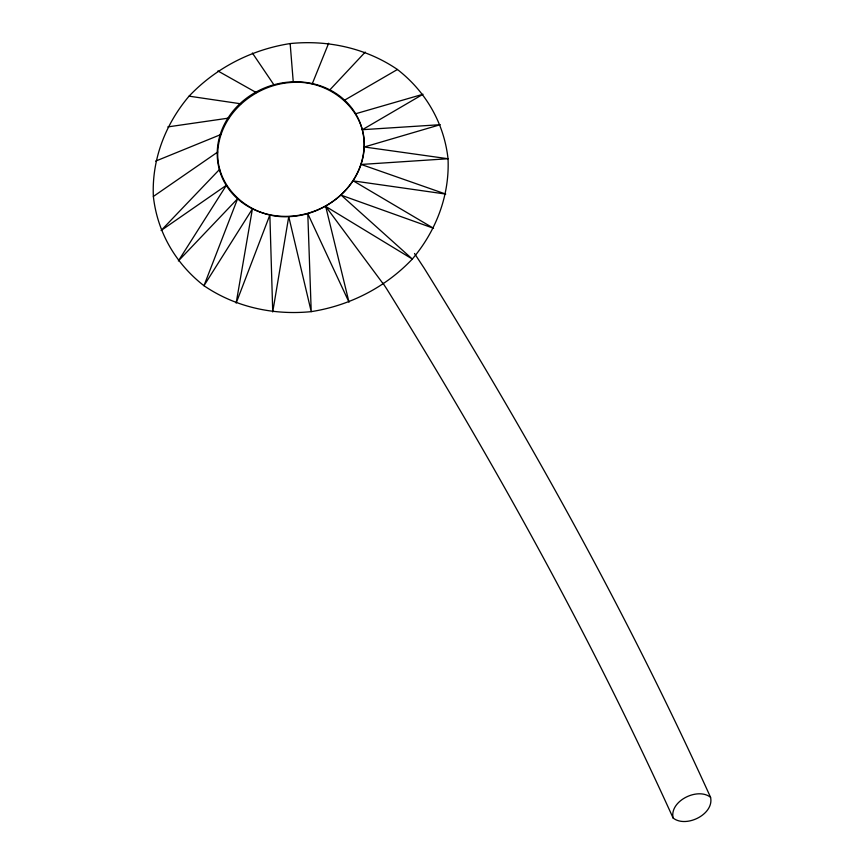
<?xml version="1.0" encoding="UTF-8"?>
<svg xmlns="http://www.w3.org/2000/svg" width="865" height="865" viewBox="0 0 865 865"><rect width="100%" height="100%" fill="white"/><g stroke="black" fill="none" stroke-linecap="round" stroke-linejoin="round"><path stroke-width="1.3" d="M153.365 196.452C151.645 159.582 165.366 124.138 189.067 96.156C215.958 67.805 251.607 49.586 290.153 43.564C327.813 39.779 365.982 48.04 397.424 69.492C425.742 91.517 444.037 122.971 448.027 158.738C449.735 195.62 436.014 231.063 412.324 259.046C385.433 287.396 349.774 305.604 311.227 311.638C273.578 315.411 235.399 307.161 203.967 285.71C175.638 263.674 157.344 232.231 153.365 196.452L217.731 152.024C219.667 113.304 255.737 83.624 293.289 82.359C329.5 80.186 365.852 109.228 364.306 146.985C362.37 185.705 326.3 215.385 288.748 216.65C252.537 218.823 216.185 189.781 217.731 152.024M312.179 84.002L328.646 43.25M329.63 90.101L365.235 52.095M219.645 169.313L161.106 230.501L226.414 185.251L178.363 260.949L237.594 198.755L203.967 285.71L252.407 208.908L236.156 303.107L269.858 215.007L272.735 311.951L288.748 216.65L311.227 311.638L307.799 213.709L349.006 302.188L325.694 206.4L412.324 259.046L341.232 195.209L433.549 228.284L353.353 180.904L445.735 194.074L361.224 164.458L448.027 158.738L364.306 146.985L440.274 124.69L362.392 129.696L423.017 94.253L355.623 113.758M344.443 100.254L397.424 69.492M155.657 161.117L220.813 134.551M167.832 126.906L228.684 118.105M189.067 96.156L240.805 103.8M217.904 70.952L256.343 92.609M710.565 797.303C697.677 786.999 669.283 801.066 673.111 818.02C685.999 828.313 714.382 814.257 710.565 797.303C627.59 614.507 530.018 438.555 424.12 268.118L414.497 253.477M325.694 206.4L383.487 284.25M252.385 53.014L274.237 85.3M382.968 283.212L386.666 288.834C492.563 459.272 590.146 635.234 673.111 818.02M290.153 43.564L293.289 82.359M269.458 214.693A74.228 66.432 -19 0 0 362.143 129.242A74.228 66.432 -19 0 0 240.362 103.313A74.228 66.432 -19 0 0 269.458 214.693"/></g></svg>
